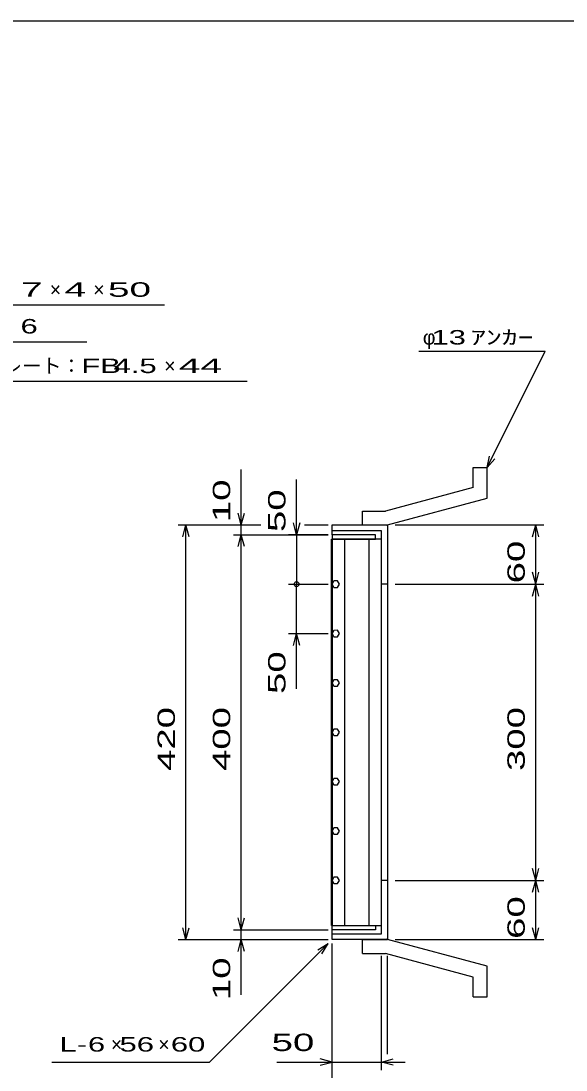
# Model space of a CAD drawing. Units: millimetres, scale not verified. Extents: x -1456 to 1385, y -1026 to 843.
# Drawn here: x -482 to 70, y -220 to 843 of the extents above; entities that cross this region are included whole.
import ezdxf
from ezdxf.enums import TextEntityAlignment as Align

# ---------------------------------------------------------------- set-up
doc = ezdxf.new("R2010")
doc.units = ezdxf.units.MM
doc.header["$LTSCALE"] = 8
for name, color, linetype, lineweight in [('0_2', 150, 'Continuous', 25), ('16', 3, 'Continuous', 25), ('19', 6, 'Continuous', 25), ('22', 4, 'Continuous', 25)]:
    doc.layers.add(name, color=color, linetype=linetype, lineweight=lineweight)
doc.styles.add('ベクトル', font='')
doc.styles.get('ベクトル').set_extended_font_data('ベクトル')

msp = doc.modelspace()

# ---------------------------------------------------------------- linework, layer by layer
at = {"layer": '0_2'}
msp.add_line((-1383.2, 842.8), (1384.8, 842.8), dxfattribs=at)
at = {"layer": '16'}
for p, q in [((-123, 322.5), (-167, 322.5)), ((-167, 322.5), (-167, 318)), ((-123, 318), (-123, 322.5)), ((-167.7, -73), (-167.7, 318)), ((-167.7, 318), (-167, 318)), ((-167, 318), (-123, 318)), ((-167, 318), (-167, -73)), ((-117, 318), (-167, 318)), ((-154.5, 318), (-154.5, -73)), ((-129.5, -73), (-129.5, 318)), ((-117, -73), (-117, 318)), ((-165.146, 275.735), (-167, 272.475)), ((-167, 272.475), (-165.104, 269.24)), ((-161.396, 275.76), (-165.146, 275.735)), ((-165.104, 269.24), (-161.354, 269.265)), ((-159.5, 272.5), (-161.396, 275.76)), ((-161.354, 269.265), (-159.5, 272.525)), ((-165.146, 225.735), (-167, 222.475)), ((-161.396, 225.76), (-165.146, 225.735)), ((-159.5, 222.5), (-161.396, 225.76)), ((-167, 222.475), (-165.104, 219.24)), ((-165.104, 219.24), (-161.354, 219.265)), ((-161.354, 219.265), (-159.5, 222.525)), ((-165.146, 175.735), (-167, 172.475)), ((-167, 172.475), (-165.104, 169.24)), ((-161.396, 175.76), (-165.146, 175.735)), ((-159.5, 172.5), (-161.396, 175.76)), ((-161.354, 169.265), (-159.5, 172.525)), ((-165.104, 169.24), (-161.354, 169.265)), ((-165.146, 125.735), (-167, 122.475)), ((-167, 122.475), (-165.104, 119.24)), ((-161.396, 125.76), (-165.146, 125.735)), ((-165.104, 119.24), (-161.354, 119.265)), ((-159.5, 122.5), (-161.396, 125.76)), ((-161.354, 119.265), (-159.5, 122.525)), ((-165.146, 75.735), (-167, 72.475)), ((-161.396, 75.76), (-165.146, 75.735)), ((-159.5, 72.5), (-161.396, 75.76)), ((-167, 72.475), (-165.104, 69.24)), ((-165.104, 69.24), (-161.354, 69.265)), ((-161.354, 69.265), (-159.5, 72.525)), ((-165.146, 25.735), (-167, 22.475)), ((-167, 22.475), (-165.104, 19.24)), ((-161.396, 25.76), (-165.146, 25.735)), ((-159.5, 22.5), (-161.396, 25.76)), ((-161.354, 19.265), (-159.5, 22.525)), ((-165.104, 19.24), (-161.354, 19.265)), ((-165.146, -24.265), (-167, -27.525)), ((-167, -27.525), (-165.104, -30.76)), ((-161.396, -24.24), (-165.146, -24.265)), ((-165.104, -30.76), (-161.354, -30.735)), ((-159.5, -27.5), (-161.396, -24.24)), ((-161.354, -30.735), (-159.5, -27.475)), ((-167, -73), (-167.7, -73)), ((-167, -73), (-123, -73)), ((-167, -77.5), (-167, -73)), ((-167, -73), (-117, -73)), ((-123, -73), (-123, -77.5)), ((-123, -77.5), (-167, -77.5))]:
    msp.add_line(p, q, dxfattribs=at)
at = {"layer": '19'}
for p, q in [((-24, 390.5), (-10, 390.5)), ((-24, 370.5), (-24, 390.5)), ((-24, 390.5), (-10, 390.5)), ((-24, 370.5), (-24, 390.5)), ((-10, 359.5), (-10, 390.5)), ((-10, 359.5), (-10, 390.5)), ((-24, 370.5), (-113, 346.5)), ((-24, 370.5), (-113, 346.5)), ((-111, 332.5), (-10, 359.5)), ((-111, 332.5), (-10, 359.5)), ((-136, 346.5), (-113, 346.5)), ((-136, 332.5), (-136, 346.5)), ((-136, 346.5), (-113, 346.5)), ((-136, 332.5), (-136, 346.5)), ((-167, 322.5), (-167, 332.5)), ((-167, 332.5), (-112, 332.5)), ((-167, 322.5), (-167, 332.5)), ((-167, 332.5), (-112, 332.5)), ((-136, 332.5), (-111, 332.5)), ((-136, 332.5), (-111, 332.5)), ((-112, 332.5), (-111, 331.5)), ((-112, 332.5), (-111, 331.5)), ((-111, 331.5), (-111, -86.5)), ((-111, 331.5), (-111, -86.5)), ((-117, 326.5), (-167, 326.5)), ((-117, 326.5), (-167, 326.5)), ((-117, -81.5), (-117, 326.5)), ((-117, -81.5), (-117, 326.5)), ((-111, 272.5), (-117, 272.5)), ((-111, 272.5), (-117, 272.5)), ((-111, -27.5), (-117, -27.5)), ((-111, -27.5), (-117, -27.5)), ((-167, -87.5), (-167, -77.5)), ((-167, -87.5), (-167, -77.5)), ((-167, -81.5), (-117, -81.5)), ((-167, -81.5), (-117, -81.5)), ((-112, -87.5), (-167, -87.5)), ((-112, -87.5), (-167, -87.5)), ((-136, -87.5), (-111, -87.5)), ((-136, -101.5), (-136, -87.5)), ((-136, -87.5), (-111, -87.5)), ((-136, -101.5), (-136, -87.5)), ((-111, -86.5), (-112, -87.5)), ((-111, -86.5), (-112, -87.5)), ((-10, -114.5), (-111, -87.5)), ((-10, -114.5), (-111, -87.5)), ((-136, -101.5), (-113, -101.5)), ((-136, -101.5), (-113, -101.5)), ((-24, -125.5), (-113, -101.5)), ((-24, -125.5), (-113, -101.5)), ((-10, -145.5), (-10, -114.5)), ((-10, -145.5), (-10, -114.5)), ((-24, -145.5), (-24, -125.5)), ((-24, -145.5), (-24, -125.5)), ((-24, -145.5), (-10, -145.5)), ((-24, -145.5), (-10, -145.5))]:
    msp.add_line(p, q, dxfattribs=at)
at = {"layer": '22'}
for p, q in [((-704.9, 555.25), (-336.9, 555.25)), ((-651.275, 518), (-415.275, 518)), ((-79, 508.5), (49, 508.5)), ((-10, 390.5), (49, 508.5)), ((-589, 478), (-253, 478)), ((-10, 390.5), (-7.6, 402.18)), ((-10, 390.5), (-2, 399.3)), ((-259, 332.5), (-259, 388.5)), ((-203, 322.5), (-203, 378.5)), ((-259, 332.5), (-262.2, 344.5)), ((-259, 332.5), (-255.8, 344.5)), ((-323, 332.5), (-239, 332.5)), ((-318.2, 320.5), (-315, 332.5)), ((-311.8, 320.5), (-315, 332.5)), ((-315, -87.5), (-315, 332.5)), ((-267, 332.5), (-239, 332.5)), ((-259, 322.5), (-259, 332.5)), ((-203, 322.5), (-206.2, 334.5)), ((-199.8, 334.5), (-203, 322.5)), ((-195, 332.5), (-171, 332.5)), ((-195, 332.5), (-171, 332.5)), ((-103, 332.5), (47.4, 332.5)), ((36.2, 320.5), (39.4, 332.5)), ((42.6, 320.5), (39.4, 332.5)), ((39.4, 272.5), (39.4, 332.5)), ((-267, 322.5), (-171, 322.5)), ((-262.2, 310.5), (-259, 322.5)), ((-255.8, 310.5), (-259, 322.5)), ((-259, -77.5), (-259, 322.5)), ((-171, 322.5), (-211, 322.5)), ((-203, 322.5), (-203, 272.5)), ((39.4, 272.5), (36.2, 284.5)), ((39.4, 272.5), (42.6, 284.5)), ((-211, 272.5), (-171, 272.5)), ((-203, 222.5), (-203, 272.5)), ((-103, 272.5), (47.4, 272.5)), ((36.2, 260.5), (39.4, 272.5)), ((42.6, 260.5), (39.4, 272.5)), ((39.4, -27.5), (39.4, 272.5)), ((-211, 222.5), (-171, 222.5)), ((-206.2, 210.5), (-203, 222.5)), ((-199.8, 210.5), (-203, 222.5)), ((-203, 166.5), (-203, 222.5)), ((39.4, -27.5), (36.2, -15.5)), ((39.4, -27.5), (42.6, -15.5)), ((-103, -27.5), (47.4, -27.5)), ((36.2, -39.5), (39.4, -27.5)), ((42.6, -39.5), (39.4, -27.5)), ((39.4, -87.5), (39.4, -27.5)), ((-259, -77.5), (-262.2, -65.5)), ((-259, -77.5), (-255.8, -65.5)), ((-315, -87.5), (-318.2, -75.5)), ((-315, -87.5), (-311.8, -75.5)), ((-267, -77.5), (-171, -77.5)), ((-259, -87.5), (-259, -77.5)), ((39.4, -87.5), (36.2, -75.5)), ((39.4, -87.5), (42.6, -75.5)), ((-323, -87.5), (-171, -87.5)), ((-291, -211.5), (-171, -91.5)), ((-267, -87.5), (-171, -87.5)), ((-262.2, -99.5), (-259, -87.5)), ((-255.8, -99.5), (-259, -87.5)), ((-259, -143.5), (-259, -87.5)), ((-181.4, -97.9), (-171, -91.5)), ((-177.4, -101.9), (-171, -91.5)), ((-167, -219.5), (-167, -91.5)), ((-167, -275.5), (-167, -91.5)), ((-103, -87.5), (47.4, -87.5)), ((-117, -219.5), (-117, -103.704)), ((-111, -203.504), (-111, -103.704)), ((-451, -211.5), (-291, -211.5)), ((-223, -211.5), (-167, -211.5)), ((-167, -211.5), (-179, -208.3)), ((-179, -214.7), (-167, -211.5)), ((-167, -211.5), (-117, -211.5)), ((-117, -211.5), (-105, -208.3)), ((-105, -214.7), (-117, -211.5)), ((-117, -211.5), (-93, -211.5))]:
    msp.add_line(p, q, dxfattribs=at)
msp.add_circle((-203, 272.5), 2.4, dxfattribs=at)

# ---------------------------------------------------------------- texts
at = {"layer": '22', "color": 2, "style": 'ベクトル'}
for s, height, width, p in [(' 7 ', 14.66, 2, (-492.9, 570.85)), (' 4 ', 14.66, 2, (-448.9, 570.85)), (' 50 ', 14.66, 2, (-404.9, 570.85)), (' 6', 14.66, 1.6, (-491.274, 533.684)), (' 13 ', 14.66, 1.6, (-75, 522.5)), ('ｱﾝｶｰ', 14.66, 1.6, (-27, 522.5)), ('FB', 14.66, 1.6, (-421, 493.6)), (' 4.5 ', 14.66, 1.6, (-397, 493.6)), (' 44 ', 14.66, 2, (-333, 493.6)), ('L-', 14.66, 1.6, (-443, -193.5)), (' 6 ', 14.66, 1.6, (-423, -193.5)), (' 56 ', 14.66, 1.6, (-391, -193.5)), (' 60 ', 14.66, 1.6, (-339, -193.5)), (' 50 ', 17.6, 1.65, (-239, -191.5))]:
    msp.add_text(s, height=height, dxfattribs=dict(at, width=width)).set_placement(p, align=Align.MIDDLE_LEFT)
for s, p in [('×', (-452.9, 570.85)), ('×', (-408.9, 570.85)), ('φ', (-75, 522.5)), ('エンドプレート：', (-581, 493.6)), ('×', (-337, 493.6)), ('×', (-391, -193.5)), ('×', (-343, -193.5))]:
    msp.add_text(s, height=14.66, dxfattribs=at).set_placement(p, align=Align.MIDDLE_LEFT)
at = {"layer": '22', "color": 2, "style": 'ベクトル', "width": 1.65}
for s, p in [(' 10 ', (-279, 324.5)), (' 50 ', (-223, 314.5)), (' 60 ', (19.4, 262.5)), (' 50 ', (-223, 150.5)), (' 420 ', (-335, 72.5)), (' 400 ', (-279, 72.5)), (' 300 ', (19.4, 72.5)), (' 60 ', (19.4, -97.5)), (' 10 ', (-279, -159.5))]:
    msp.add_text(s, height=17.6, rotation=90, dxfattribs=at).set_placement(p, align=Align.MIDDLE_LEFT)

doc.saveas('drawing.dxf')
